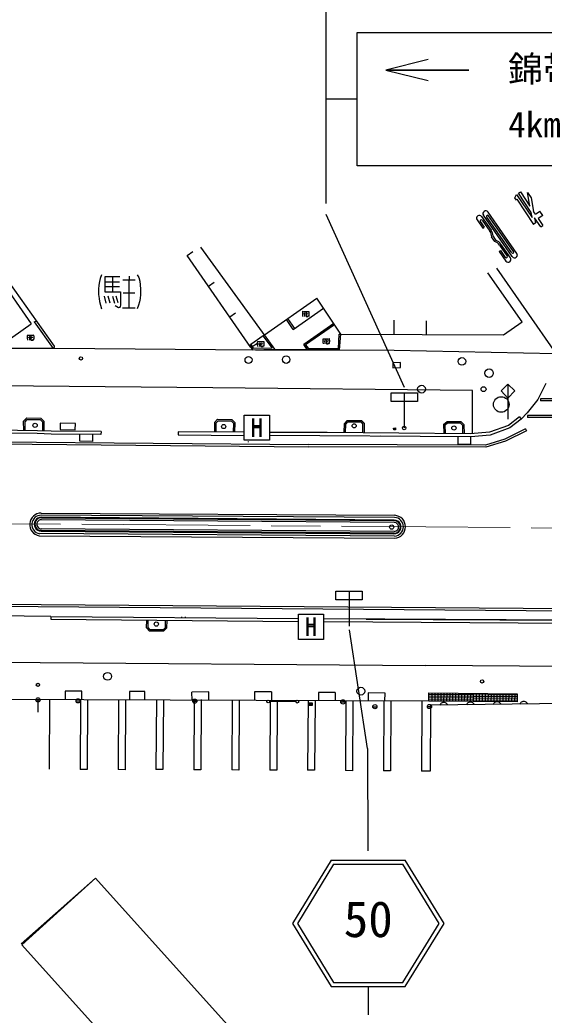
# Model space of a CAD drawing. Units: millimetres, scale not verified. Extents: x 40000 to 680000, y 20000 to 380000.
# Drawn here: x 198663 to 235986, y 246408 to 317240 of the extents above; entities that cross this region are included whole.
import ezdxf
from ezdxf.enums import TextEntityAlignment as Align

# ---------------------------------------------------------------- set-up
doc = ezdxf.new("R2010")
doc.units = ezdxf.units.MM
doc.header["$LTSCALE"] = 1000
doc.linetypes.add('CHAIN', pattern=[18.5, 12, -1.5, 3.5, -1.5])
for name, color, linetype, lineweight in [('M-BGD', 7, 'Continuous', 25), ('M-BMK', 2, 'CHAIN', 13), ('M-STR-STRC', 7, 'Continuous', 25)]:
    doc.layers.add(name, color=color, linetype=linetype, lineweight=lineweight)
doc.styles.add('ＭＳ ゴシック', font='')
doc.styles.get('ＭＳ ゴシック').set_extended_font_data('MS Gothic')

msp = doc.modelspace()

# ---------------------------------------------------------------- linework, layer by layer
at = {"layer": 'M-BGD'}
for p, q in [((192219, 306038), (199472, 295598)), ((193250, 305074), (201094, 294020)), ((233899, 304584), (234027, 304825)), ((234013, 304413), (233899, 304584)), ((234027, 304825), (235125, 303167)), ((234153, 304908), (234303, 305007)), ((235059, 303538), (234153, 304908)), ((234303, 305007), (234980, 303984)), ((234808, 304950), (235058, 304572)), ((234980, 303984), (234808, 304950)), ((234045, 304473), (234013, 304413)), ((234045, 304473), (235225, 302690)), ((235058, 304572), (235230, 303607)), ((231535, 303242), (232220, 302263)), ((233720, 300395), (231665, 303334)), ((233681, 300659), (231900, 303206)), ((234047, 300623), (231992, 303562)), ((233812, 300751), (232031, 303298)), ((235125, 303167), (235059, 303538)), ((235362, 303406), (235230, 303607)), ((235742, 302507), (235309, 303161)), ((235309, 303161), (235375, 302789)), ((235362, 303406), (235688, 303622)), ((235886, 303322), (235561, 303106)), ((235886, 303322), (235688, 303622)), ((231208, 303014), (231619, 302426)), ((231443, 302887), (231717, 302495)), ((231574, 302978), (232122, 302194)), ((231619, 302426), (231717, 302495)), ((235375, 302789), (235225, 302690)), ((235561, 303106), (235892, 302606)), ((235742, 302507), (235892, 302606)), ((232481, 301473), (232252, 301799)), ((232579, 301541), (232350, 301868)), ((216806, 293800), (211557, 301065)), ((232807, 301215), (233355, 300431)), ((233590, 300304), (232905, 301283)), ((210575, 300480), (210986, 300765)), ((215115, 293926), (210575, 300480)), ((232784, 300761), (232882, 300830)), ((232784, 300761), (233263, 300075)), ((232882, 300830), (233224, 300340)), ((204483, 299085), (204386, 298830)), ((205781, 298965), (204701, 298965)), ((204701, 298965), (204701, 297878)), ((205256, 298958), (205256, 297878)), ((206441, 299010), (206441, 298740)), ((207018, 299085), (207123, 298898)), ((234412, 295761), (231990, 299228)), ((236840, 293504), (232616, 299580)), ((204281, 298358), (204266, 298065)), ((204326, 298628), (204281, 298358)), ((204386, 298830), (204326, 298628)), ((204701, 298605), (205751, 298605)), ((205743, 298238), (204708, 298238)), ((205983, 298740), (206868, 298740)), ((206441, 296760), (206441, 298733)), ((207123, 298898), (207198, 298635)), ((207198, 298635), (207228, 298373)), ((207228, 298373), (207243, 298073)), ((212088, 298295), (212499, 298580)), ((204266, 298065), (204266, 297690)), ((204266, 297690), (204296, 297413)), ((204656, 297585), (204791, 297075)), ((204701, 297878), (205826, 297878)), ((205083, 297090), (204956, 297585)), ((205248, 297585), (205391, 297090)), ((205653, 297105), (205518, 297585)), ((205826, 297878), (205826, 296948)), ((206838, 297788), (206021, 297788)), ((207243, 297698), (207221, 297405)), ((207243, 298073), (207243, 297698)), ((204296, 297413), (204333, 297188)), ((204333, 297188), (204408, 296925)), ((204408, 296925), (204483, 296678)), ((205676, 296753), (205443, 296880)), ((205796, 296843), (205751, 296775)), ((205826, 296948), (205796, 296843)), ((207101, 296948), (207018, 296678)), ((207168, 297165), (207101, 296948)), ((207221, 297405), (207168, 297165)), ((216069, 294820), (219813, 297434)), ((221504, 294874), (219814, 297434)), ((205751, 296775), (205676, 296753)), ((205961, 296753), (206868, 296753)), ((213602, 296110), (214013, 296395)), ((218129, 295210), (220288, 296717)), ((218776, 296402), (218772, 296351)), ((218772, 296351), (218772, 296301)), ((218772, 296301), (218775, 296258)), ((218775, 296258), (218784, 296212)), ((218782, 296438), (218776, 296402)), ((218791, 296476), (218782, 296438)), ((218784, 296212), (218792, 296178)), ((218807, 296513), (218791, 296476)), ((218792, 296178), (218807, 296138)), ((219192, 296463), (218850, 296463)), ((218892, 296317), (218850, 296296)), ((218922, 296337), (218892, 296317)), ((218950, 296360), (218922, 296337)), ((218931, 296345), (218931, 296140)), ((218950, 296513), (218950, 296422)), ((218974, 296390), (218950, 296360)), ((219086, 296300), (219034, 296282)), ((219035, 296388), (219035, 296171)), ((219035, 296171), (219036, 296156)), ((219036, 296156), (219047, 296141)), ((219047, 296141), (219065, 296138)), ((219065, 296138), (219167, 296138)), ((219140, 296326), (219086, 296300)), ((219097, 296420), (219097, 296513)), ((219172, 296351), (219140, 296326)), ((219167, 296138), (219184, 296143)), ((219184, 296143), (219191, 296156)), ((219191, 296156), (219191, 296201)), ((219246, 296475), (219232, 296513)), ((219232, 296138), (219247, 296178)), ((219256, 296442), (219246, 296475)), ((219247, 296178), (219256, 296217)), ((219265, 296403), (219256, 296442)), ((219256, 296217), (219262, 296256)), ((219262, 296256), (219269, 296302)), ((219269, 296355), (219265, 296403)), ((219269, 296302), (219269, 296355)), ((197423, 294166), (199472, 295598)), ((199683, 295749), (199824, 295808)), ((199683, 295749), (201035, 293843)), ((218129, 295210), (217637, 295915)), ((218227, 295278), (217735, 295983)), ((221003, 295629), (218870, 294140)), ((218870, 294140), (221003, 295629)), ((221060, 295547), (219009, 294115)), ((225304, 294855), (225309, 295866)), ((227604, 294844), (227609, 295829)), ((233103, 294817), (234412, 295761)), ((199185, 294715), (199181, 294664)), ((199181, 294664), (199181, 294614)), ((199191, 294751), (199185, 294715)), ((199200, 294789), (199191, 294751)), ((199216, 294826), (199200, 294789)), ((199601, 294776), (199259, 294776)), ((199359, 294673), (199331, 294650)), ((199359, 294826), (199359, 294735)), ((199383, 294702), (199359, 294673)), ((199444, 294701), (199444, 294484)), ((199506, 294732), (199506, 294826)), ((199581, 294664), (199549, 294639)), ((199655, 294787), (199641, 294826)), ((199665, 294755), (199655, 294787)), ((199674, 294716), (199665, 294755)), ((199678, 294667), (199674, 294716)), ((199678, 294615), (199678, 294667)), ((215988, 294762), (215094, 294138)), ((215988, 294762), (216069, 294820)), ((216613, 293897), (215988, 294762)), ((216806, 293800), (216069, 294820)), ((218227, 295278), (218129, 295210)), ((221337, 293863), (221404, 294881)), ((221404, 294881), (221504, 294874)), ((221430, 293762), (221504, 294874)), ((221504, 294874), (233103, 294817)), ((199181, 294614), (199184, 294571)), ((199184, 294571), (199193, 294525)), ((199193, 294525), (199201, 294491)), ((199201, 294491), (199216, 294451)), ((199301, 294630), (199259, 294609)), ((199331, 294650), (199301, 294630)), ((199340, 294657), (199340, 294452)), ((199495, 294612), (199443, 294595)), ((199444, 294484), (199445, 294469)), ((199445, 294469), (199456, 294454)), ((199456, 294454), (199474, 294451)), ((199474, 294451), (199576, 294451)), ((199549, 294639), (199495, 294612)), ((199576, 294451), (199593, 294456)), ((199593, 294456), (199600, 294469)), ((199600, 294469), (199600, 294514)), ((199641, 294451), (199656, 294491)), ((199656, 294491), (199665, 294530)), ((199665, 294530), (199671, 294569)), ((199671, 294569), (199678, 294615)), ((201094, 294020), (201074, 293851)), ((201094, 294020), (201074, 293851)), ((215011, 294082), (215094, 294138)), ((215011, 294082), (215231, 293762)), ((215094, 294138), (215278, 293870)), ((215115, 293926), (215526, 294210)), ((215565, 294256), (215561, 294205)), ((215561, 294205), (215561, 294155)), ((215561, 294155), (215564, 294112)), ((215564, 294112), (215573, 294066)), ((215571, 294292), (215565, 294256)), ((215580, 294330), (215571, 294292)), ((215573, 294066), (215581, 294032)), ((215596, 294367), (215580, 294330)), ((215581, 294032), (215596, 293992)), ((215981, 294317), (215639, 294317)), ((215681, 294171), (215639, 294150)), ((215711, 294191), (215681, 294171)), ((215739, 294213), (215711, 294191)), ((215720, 294198), (215720, 293993)), ((215739, 294367), (215739, 294276)), ((215763, 294243), (215739, 294213)), ((215875, 294153), (215823, 294136)), ((215824, 294242), (215824, 294025)), ((215824, 294025), (215825, 294010)), ((215825, 294010), (215836, 293995)), ((215836, 293995), (215854, 293992)), ((215854, 293992), (215956, 293992)), ((215929, 294180), (215875, 294153)), ((215886, 294273), (215886, 294367)), ((215961, 294205), (215929, 294180)), ((215956, 293992), (215973, 293997)), ((215973, 293997), (215980, 294010)), ((215980, 294010), (215980, 294055)), ((216035, 294328), (216021, 294367)), ((216021, 293992), (216036, 294032)), ((216045, 294296), (216035, 294328)), ((216036, 294032), (216045, 294071)), ((216054, 294257), (216045, 294296)), ((216045, 294071), (216051, 294110)), ((216051, 294110), (216058, 294156)), ((216058, 294208), (216054, 294257)), ((216058, 294156), (216058, 294208)), ((218968, 294209), (218870, 294140)), ((219124, 293776), (218870, 294140)), ((218870, 294140), (219124, 293776)), ((219124, 293776), (218870, 294140)), ((219009, 294115), (219177, 293875)), ((220230, 294458), (220226, 294406)), ((220226, 294406), (220226, 294356)), ((220226, 294356), (220228, 294314)), ((220228, 294314), (220237, 294268)), ((220236, 294494), (220230, 294458)), ((220245, 294531), (220236, 294494)), ((220237, 294268), (220246, 294234)), ((220261, 294569), (220245, 294531)), ((220246, 294234), (220261, 294194)), ((220646, 294519), (220303, 294519)), ((220346, 294373), (220303, 294351)), ((220376, 294393), (220346, 294373)), ((220403, 294415), (220376, 294393)), ((220385, 294400), (220385, 294195)), ((220403, 294569), (220403, 294478)), ((220427, 294445), (220403, 294415)), ((220540, 294355), (220487, 294338)), ((220488, 294444), (220488, 294226)), ((220488, 294226), (220490, 294211)), ((220490, 294211), (220501, 294196)), ((220501, 294196), (220518, 294194)), ((220518, 294194), (220621, 294194)), ((220593, 294381), (220540, 294355)), ((220551, 294475), (220551, 294569)), ((220626, 294406), (220593, 294381)), ((220621, 294194), (220637, 294199)), ((220637, 294199), (220645, 294211)), ((220645, 294211), (220645, 294256)), ((220699, 294530), (220686, 294569)), ((220686, 294194), (220701, 294234)), ((220710, 294498), (220699, 294530)), ((220701, 294234), (220710, 294273)), ((220718, 294459), (220710, 294498)), ((220710, 294273), (220716, 294311)), ((220716, 294311), (220722, 294358)), ((220722, 294410), (220718, 294459)), ((220722, 294358), (220722, 294410)), ((201147, 293843), (187815, 293907)), ((215434, 293730), (201147, 293843)), ((215231, 293762), (216806, 293800)), ((215278, 293870), (216613, 293897)), ((225319, 293702), (215434, 293730)), ((216806, 293800), (219124, 293776)), ((221430, 293762), (219124, 293776)), ((219124, 293776), (221430, 293762)), ((219124, 293776), (221430, 293762)), ((221430, 293762), (219124, 293776)), ((219177, 293875), (221337, 293863)), ((236832, 293480), (225319, 293702)), ((225758, 292849), (225208, 292842)), ((225208, 292842), (225215, 292477)), ((225766, 292490), (225758, 292849)), ((225215, 292477), (225766, 292490)), ((212398, 291052), (174766, 291404)), ((233411, 291321), (232930, 290834)), ((233892, 290834), (233411, 291321)), ((233411, 291321), (233411, 288821)), ((236099, 291368), (235546, 290222)), ((230890, 290869), (212398, 291052)), ((225085, 290699), (226960, 290699)), ((225085, 290074), (225085, 290699)), ((226023, 290699), (226023, 288206)), ((226960, 290699), (226960, 290074)), ((230891, 287784), (230890, 290869)), ((232930, 290834), (233411, 290321)), ((233411, 290321), (233892, 290834)), ((226960, 290074), (225085, 290074)), ((235546, 290222), (234772, 289282)), ((246097, 290255), (235739, 290273)), ((235739, 290273), (235739, 290123)), ((246097, 290105), (235739, 290123)), ((214628, 289119), (216428, 289119)), ((214628, 287319), (214628, 289119)), ((216428, 289119), (216428, 287319)), ((234772, 289282), (234353, 288822)), ((247506, 289101), (234800, 289090)), ((234800, 289090), (234800, 288940)), ((198931, 288684), (199151, 288909)), ((198948, 288008), (198931, 288684)), ((199032, 288645), (199192, 288809)), ((199048, 288006), (199032, 288645)), ((199151, 288909), (200146, 288902)), ((199192, 288809), (200107, 288803)), ((200107, 288803), (200279, 288641)), ((200146, 288902), (200379, 288684)), ((200279, 288641), (200272, 287981)), ((200379, 288684), (200372, 287978)), ((201541, 288541), (201534, 288091)), ((202611, 288525), (201541, 288541)), ((202604, 288074), (202611, 288525)), ((212514, 288590), (212510, 287906)), ((212514, 288590), (212734, 288814)), ((212614, 288549), (212610, 287906)), ((212614, 288549), (212776, 288713)), ((212734, 288814), (213744, 288799)), ((212776, 288713), (213704, 288699)), ((213704, 288699), (213871, 288542)), ((213744, 288799), (213973, 288584)), ((213871, 288542), (213848, 287901)), ((213973, 288584), (213948, 287901)), ((215202, 288381), (215828, 288381)), ((221754, 287865), (221764, 288506)), ((221764, 288506), (221975, 288722)), ((221853, 287864), (221863, 288465)), ((221863, 288465), (222017, 288622)), ((221975, 288722), (222978, 288725)), ((222017, 288622), (222937, 288625)), ((222937, 288625), (223088, 288476)), ((222978, 288725), (223188, 288518)), ((223089, 287851), (223088, 288476)), ((223189, 287850), (223188, 288518)), ((228846, 288460), (229074, 288662)), ((228862, 287794), (228846, 288460)), ((228947, 288416), (229112, 288563)), ((228961, 287808), (228947, 288416)), ((229074, 288662), (230061, 288665)), ((229112, 288563), (230019, 288565)), ((230019, 288565), (230179, 288403)), ((230061, 288665), (230278, 288444)), ((230179, 288403), (230184, 287781)), ((230278, 288444), (230284, 287780)), ((233456, 288383), (232102, 287893)), ((234231, 288980), (233456, 288383)), ((234353, 288822), (233554, 288206)), ((234231, 288980), (234353, 288822)), ((247506, 288951), (234800, 288940)), ((199903, 287794), (194693, 287866)), ((199911, 287994), (194698, 288066)), ((200884, 287760), (199903, 287794)), ((200893, 287960), (199911, 287994)), ((204436, 287736), (200884, 287760)), ((204441, 287936), (200893, 287960)), ((201534, 288091), (202604, 288074)), ((202929, 287249), (202920, 287746)), ((203823, 287740), (203831, 287241)), ((204441, 287936), (204436, 287736)), ((209934, 287916), (209932, 287716)), ((209932, 287716), (214628, 287666)), ((214622, 287898), (209934, 287916)), ((230754, 287575), (216427, 287672)), ((220540, 287877), (216428, 287876)), ((230755, 287775), (220540, 287877)), ((224368, 287663), (224370, 287653)), ((225273, 288191), (225401, 288201)), ((225283, 288065), (225273, 288191)), ((225411, 288075), (225283, 288065)), ((225401, 288201), (225411, 288075)), ((229856, 287033), (229867, 287584)), ((232102, 287893), (230755, 287775)), ((232145, 287696), (230763, 287575)), ((233554, 288206), (232145, 287696)), ((234670, 288138), (233187, 287391)), ((234738, 288004), (233243, 287251)), ((234670, 288138), (234738, 288004)), ((185209, 287169), (219240, 286865)), ((185211, 287319), (219241, 287015)), ((203831, 287241), (202929, 287249)), ((216428, 287319), (214628, 287319)), ((214908, 287241), (214913, 287195)), ((231823, 286980), (219240, 287015)), ((230743, 287031), (229856, 287033)), ((230754, 287575), (230743, 287031)), ((233187, 287391), (231823, 286980)), ((233243, 287251), (231845, 286830)), ((231845, 286830), (219240, 286865)), ((225340, 281829), (200178, 281988)), ((200179, 282138), (225348, 281979)), ((225319, 281641), (200184, 281838)), ((225300, 281475), (200191, 281667)), ((200199, 281806), (225297, 281610)), ((200042, 280526), (225348, 280354)), ((225340, 280504), (200066, 280674)), ((200175, 280856), (225292, 280665)), ((225288, 280700), (200186, 280891)), ((225301, 280832), (200187, 281018)), ((221163, 276583), (223038, 276583)), ((221163, 275958), (221163, 276583)), ((222100, 276583), (222100, 274089)), ((223038, 276583), (223038, 275958)), ((240075, 275145), (164953, 275751)), ((240073, 275295), (164954, 275901)), ((223038, 275958), (221163, 275958)), ((200877, 274782), (190783, 274882)), ((218489, 274947), (220289, 274947)), ((218489, 273147), (218489, 274947)), ((220289, 274947), (220289, 273147)), ((200877, 274782), (200875, 274582)), ((200875, 274582), (218469, 274434)), ((200877, 274782), (218498, 274634)), ((207687, 273961), (207700, 274525)), ((207788, 273999), (207800, 274524)), ((209013, 274514), (209008, 273983)), ((209113, 274513), (209107, 273942)), ((210198, 274717), (210200, 274751)), ((210423, 274753), (210428, 274713)), ((219073, 274231), (219698, 274231)), ((243101, 274475), (220315, 274611)), ((220316, 274411), (243094, 274276)), ((223305, 274594), (243108, 274475)), ((207891, 273739), (207687, 273961)), ((207935, 273838), (207788, 273999)), ((208898, 273725), (207891, 273739)), ((208856, 273826), (207935, 273838)), ((209008, 273983), (208856, 273826)), ((209107, 273942), (208898, 273725)), ((220289, 273147), (218489, 273147)), ((157772, 271845), (227527, 271291)), ((239916, 271212), (227527, 271291)), ((203069, 269462), (201886, 269458)), ((201886, 269458), (201888, 268851)), ((203071, 268847), (203069, 269462)), ((207561, 269445), (206461, 269443)), ((206461, 269443), (206462, 268835)), ((207562, 268831), (207561, 269445)), ((212112, 269416), (210913, 269403)), ((210919, 268820), (210913, 269403)), ((212119, 268816), (212112, 269416)), ((215357, 269410), (215355, 268805)), ((216582, 269406), (215357, 269410)), ((216582, 269406), (216580, 268801)), ((219931, 269363), (219929, 268789)), ((221119, 269359), (219931, 269363)), ((221119, 269359), (221117, 268785)), ((223455, 269338), (223451, 268777)), ((224660, 269329), (223455, 269338)), ((224656, 268773), (224660, 269329)), ((227776, 268762), (227781, 269337)), ((227781, 269337), (234068, 269279)), ((234075, 269188), (227788, 269234)), ((228000, 269335), (227991, 268760)), ((228210, 269333), (228201, 268758)), ((228421, 269331), (228412, 268756)), ((228631, 269329), (228622, 268754)), ((228841, 269327), (228833, 268752)), ((229052, 269326), (229043, 268750)), ((229262, 269324), (229253, 268748)), ((229472, 269322), (229464, 268746)), ((229683, 269320), (229674, 268744)), ((229893, 269318), (229884, 268742)), ((230103, 269316), (230095, 268741)), ((230314, 269314), (230305, 268738)), ((230524, 269312), (230516, 268737)), ((230735, 269310), (230726, 268735)), ((230945, 269308), (230936, 268733)), ((231155, 269306), (231147, 268731)), ((231366, 269304), (231357, 268729)), ((231576, 269302), (231568, 268727)), ((231786, 269300), (231778, 268725)), ((231997, 269298), (231988, 268723)), ((232207, 269296), (232199, 268721)), ((232417, 269294), (232409, 268719)), ((232628, 269292), (232620, 268717)), ((232838, 269290), (232830, 268715)), ((233048, 269289), (233040, 268713)), ((233259, 269287), (233251, 268711)), ((233469, 269285), (233461, 268709)), ((233680, 269283), (233672, 268707)), ((233890, 269281), (233882, 268705)), ((234068, 269279), (234063, 268704)), ((227776, 268762), (191826, 268886)), ((199800, 268844), (200098, 268844)), ((199949, 268905), (199945, 267968)), ((200780, 268855), (200750, 263901)), ((202658, 268772), (202956, 268772)), ((202980, 268847), (202950, 263891)), ((203480, 268846), (203450, 263888)), ((205680, 268878), (205650, 263878)), ((206180, 268875), (206150, 263875)), ((208380, 268880), (208350, 263880)), ((208880, 268881), (208850, 263881)), ((210965, 268756), (211264, 268756)), ((211080, 268819), (211050, 263865)), ((211580, 268862), (211550, 263862)), ((213780, 268853), (213750, 263853)), ((214280, 268808), (214250, 263851)), ((218353, 268719), (216412, 268725)), ((216480, 268801), (216450, 263849)), ((216979, 268799), (216950, 263849)), ((219179, 268792), (219150, 263848)), ((219265, 268439), (219265, 268639)), ((219265, 268639), (219465, 268639)), ((219303, 268602), (219303, 268477)), ((219303, 268539), (219428, 268539)), ((219428, 268602), (219428, 268477)), ((219465, 268639), (219465, 268439)), ((219679, 268790), (219650, 263848)), ((221511, 268698), (221809, 268698)), ((221879, 268782), (221849, 263813)), ((222379, 268781), (222349, 263805)), ((224579, 268773), (224549, 263787)), ((225079, 268771), (225049, 263783)), ((227279, 268764), (227249, 263770)), ((234064, 268811), (227776, 268857)), ((234063, 268704), (227776, 268762)), ((234065, 268937), (227778, 268983)), ((234074, 269063), (227786, 269109)), ((227893, 268459), (227865, 263779)), ((243088, 268658), (227893, 268459)), ((228593, 268468), (228612, 268525)), ((228612, 268525), (228642, 268575)), ((228642, 268575), (228688, 268630)), ((228688, 268630), (228743, 268661)), ((228743, 268661), (228801, 268679)), ((228801, 268679), (228879, 268680)), ((228879, 268680), (228938, 268663)), ((228938, 268663), (228993, 268634)), ((228993, 268634), (229043, 268580)), ((229043, 268580), (229073, 268531)), ((229073, 268531), (229093, 268474)), ((230492, 268493), (230511, 268550)), ((230511, 268550), (230541, 268600)), ((230541, 268600), (230588, 268655)), ((230588, 268655), (230642, 268686)), ((230642, 268686), (230701, 268704)), ((230701, 268704), (230778, 268705)), ((230778, 268705), (230837, 268689)), ((230837, 268689), (230893, 268659)), ((230893, 268659), (230942, 268605)), ((230942, 268605), (230973, 268556)), ((230973, 268556), (230992, 268499)), ((232392, 268518), (232411, 268575)), ((232411, 268575), (232440, 268625)), ((232440, 268625), (232487, 268680)), ((232487, 268680), (232542, 268711)), ((232542, 268711), (232600, 268729)), ((232600, 268729), (232678, 268730)), ((232678, 268730), (232737, 268713)), ((232737, 268713), (232792, 268684)), ((232792, 268684), (232842, 268630)), ((232842, 268630), (232872, 268581)), ((232872, 268581), (232892, 268524)), ((234291, 268543), (234310, 268600)), ((234310, 268600), (234340, 268649)), ((234340, 268649), (234386, 268705)), ((234386, 268705), (234441, 268736)), ((234441, 268736), (234500, 268754)), ((234500, 268754), (234577, 268755)), ((234577, 268755), (234636, 268738)), ((234636, 268738), (234691, 268709)), ((234691, 268709), (234741, 268655)), ((234741, 268655), (234772, 268606)), ((234772, 268606), (234791, 268549)), ((219465, 268439), (219265, 268439)), ((223787, 268359), (224086, 268360)), ((227675, 268369), (227973, 268369)), ((203450, 263888), (202950, 263891)), ((206150, 263875), (205650, 263878)), ((208850, 263881), (208350, 263880)), ((211550, 263862), (211050, 263865)), ((214250, 263851), (213750, 263853)), ((216950, 263849), (216450, 263849)), ((219650, 263848), (219150, 263848)), ((222349, 263805), (221849, 263813)), ((225049, 263783), (224549, 263787)), ((227865, 263779), (227249, 263770)), ((204045, 256149), (198747, 251470)), ((204045, 256149), (198794, 251417)), ((219980, 238465), (204045, 256149)), ((219980, 238465), (204045, 256149)), ((198794, 251417), (214730, 233734))]:
    msp.add_line(p, q, dxfattribs=at)
for centre, radius in [((203008, 293149), 115), ((214940, 293040), 250), ((217621, 293063), 270), ((230136, 292936), 270), ((232066, 292097), 300), ((227257, 290960), 275), ((231677, 290957), 175), ((232932, 289868), 555), ((199745, 288382), 150), ((213172, 288298), 150), ((222462, 288348), 150), ((226023, 288199), 125), ((229566, 288192), 150), ((225340, 288142), 30), ((225136, 281143), 150), ((208374, 274239), 150), ((204904, 270519), 280), ((199944, 269914), 115), ((231569, 270160), 115), ((222939, 269464), 275), ((199949, 268844), 149), ((202807, 268772), 149), ((211115, 268756), 149), ((216350, 268725), 99.5), ((218415, 268719), 99.5), ((221660, 268698), 149), ((223936, 268359), 149), ((227824, 268369), 149)]:
    msp.add_circle(centre, radius, dxfattribs=at)
for centre, radius, start, end in [((231372, 303128), 199, 34.96423, 214.96423), ((231829, 303448), 199, 34.96423, 214.96423), ((231966, 303252), 79.7, 34.96448, 214.96454), ((231509, 302932), 79.7, 34.96423, 214.96423), ((231675, 301828), 578, 357.16412, 39.36584), ((231653, 301857), 697, 0.90979, 35.62018), ((232309, 300921), 578, 30.56262, 72.76428), ((232329, 300890), 697, 34.30829, 69.01868), ((233290, 300385), 79.7, 214.96423, 34.96423), ((233747, 300705), 79.7, 214.96417, 34.96411), ((233884, 300509), 199, 214.96423, 34.96417), ((233427, 300189), 199, 214.96423, 34.96423), ((200173, 281326), 812, 89.54462, 260.75189), ((200173, 281326), 662, 89.54462, 260.75189), ((225303, 281166), 814, 273.1922, 86.80414), ((200178, 281346), 491, 89.32617, 269.65308), ((200185, 281349), 458, 88.18097, 270.12262), ((200188, 281342), 324, 89.34003, 269.97272), ((225301, 281154), 455, 268.36847, 90.51038), ((225306, 281153), 488, 268.33691, 88.48608), ((225306, 281154), 321, 269.2063, 90.91809), ((225303, 281166), 664, 273.1922, 86.80414)]:
    msp.add_arc(centre, radius, start, end, dxfattribs=at)
at = {"layer": 'M-BMK'}
msp.add_line((166065, 281631), (250150, 280973), dxfattribs=at)
at = {"layer": 'M-STR-STRC'}
for p, q in [((220456, 323291), (220456, 304176)), ((222675, 306852), (222675, 316332)), ((222675, 316332), (245347, 316332)), ((227728, 314424), (224728, 313674)), ((224728, 313674), (227728, 312924)), ((230620, 313674), (224728, 313674)), ((224728, 313674), (230620, 313674)), ((222675, 311592), (220456, 311592)), ((245347, 306852), (222675, 306852)), ((220456, 303423), (226032, 291105)), ((223417, 265383), (222139, 273826)), ((223417, 265383), (223428, 258103)), ((220829, 257439), (218065, 252939)), ((220997, 257139), (218417, 252939)), ((220829, 257439), (226101, 257439)), ((220997, 257139), (225933, 257139)), ((228513, 252939), (225933, 257139)), ((228865, 252939), (226101, 257439)), ((218065, 252939), (220829, 248439)), ((218417, 252939), (220997, 248739)), ((225933, 248739), (228513, 252939)), ((226101, 248439), (228865, 252939)), ((220997, 248739), (225933, 248739)), ((220829, 248439), (226101, 248439)), ((223465, 248439), (223465, 246439))]:
    msp.add_line(p, q, dxfattribs=at)

# ---------------------------------------------------------------- texts
at = {"layer": 'M-BGD', "style": 'ＭＳ ゴシック'}
for p in [(215528, 288219), (219389, 274047)]:
    msp.add_text('H', height=1320, dxfattribs=at).set_placement(p, align=Align.MIDDLE_CENTER)
at = {"layer": 'M-STR-STRC', "style": 'ＭＳ ゴシック'}
for s, p in [('錦帯橋', (233404, 312283)), ('4km', (233433, 308326))]:
    msp.add_text(s, height=1833, dxfattribs=at).set_placement(p, align=Align.BOTTOM_LEFT)
msp.add_text('50', height=2566, dxfattribs=at).set_placement((223465, 251189), align=Align.BOTTOM_CENTER)

doc.saveas('drawing.dxf')
